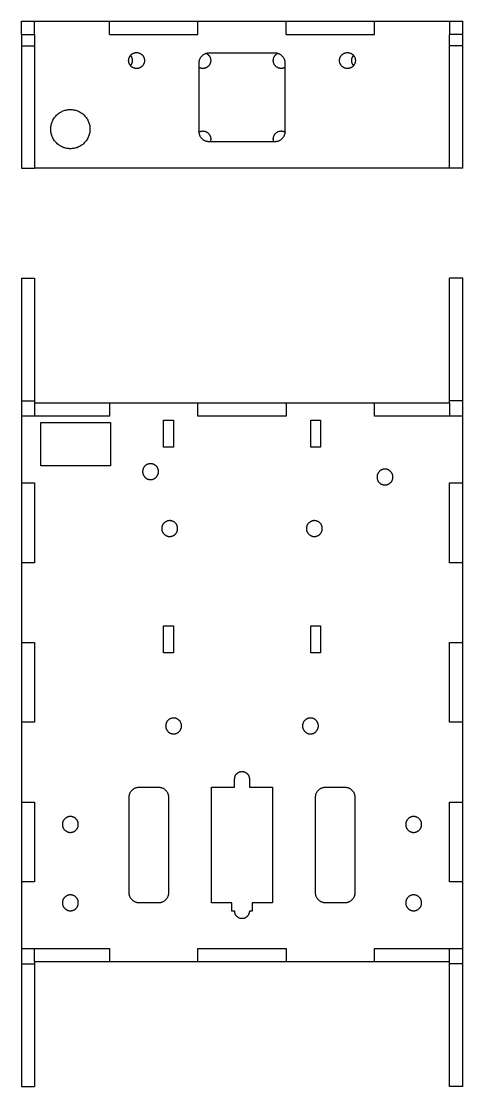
# Model space of a CAD drawing. Header units: millimetres. Extents: x 4 to 565, y -16 to 202.
# Drawn here: x 475 to 565, y -15.6 to 201.9 of the extents above; entities that cross this region are included whole.
import ezdxf

# ---------------------------------------------------------------- set-up
doc = ezdxf.new("R2010")
doc.units = ezdxf.units.MM
doc.header["$LTSCALE"] = 12.7
doc.header["$MEASUREMENT"] = 0
doc.layers.add('VISTAS', color=18, linetype='Continuous', true_color=0x000000)

msp = doc.modelspace()

# ---------------------------------------------------------------- linework, layer by layer
at = {"layer": 'VISTAS'}
for points in [[(474.99, 201.86), (476.34, 201.86), (477.69, 201.86)], [(474.99, 199.16), (474.99, 200.51), (474.99, 201.86)], [(477.69, 201.86), (485.34, 201.86), (492.99, 201.86)], [(477.69, 199.16), (477.69, 200.51), (477.69, 201.86)], [(492.99, 201.86), (501.99, 201.86), (510.99, 201.86)], [(492.99, 199.16), (492.99, 200.51), (492.99, 201.86)], [(510.99, 201.86), (519.99, 201.86), (528.99, 201.86)], [(510.99, 199.16), (510.99, 200.51), (510.99, 201.86)], [(528.99, 201.86), (537.99, 201.86), (546.99, 201.86)], [(528.99, 199.16), (528.99, 200.51), (528.99, 201.86)], [(546.99, 201.86), (554.64, 201.86), (562.29, 201.86)], [(546.99, 199.16), (546.99, 200.51), (546.99, 201.86)], [(562.29, 201.86), (562.29, 200.51), (562.29, 199.16)], [(562.29, 201.86), (563.64, 201.86), (564.99, 201.86)], [(564.99, 199.16), (564.99, 200.51), (564.99, 201.86)], [(474.99, 199.16), (474.99, 198.68), (474.99, 198.2)], [(474.99, 199.16), (476.34, 199.16), (477.69, 199.16)], [(474.99, 198.2), (474.99, 197.53), (474.99, 196.86)], [(477.69, 199.16), (477.69, 198.68), (477.69, 198.2)], [(477.69, 198.2), (477.69, 197.53), (477.69, 196.86)], [(492.99, 199.16), (501.99, 199.16), (510.99, 199.16)], [(528.99, 199.16), (537.99, 199.16), (546.99, 199.16)], [(562.29, 198.2), (562.29, 198.68), (562.29, 199.16)], [(564.99, 199.16), (563.64, 199.16), (562.29, 199.16)], [(562.29, 196.86), (562.29, 197.53), (562.29, 198.2)], [(564.99, 198.2), (564.99, 198.68), (564.99, 199.16)], [(564.99, 196.86), (564.99, 197.53), (564.99, 198.2)], [(474.99, 196.86), (474.99, 184.36), (474.99, 171.87)], [(474.99, 196.86), (476.34, 196.86), (477.69, 196.86)], [(477.69, 196.86), (477.69, 184.36), (477.69, 171.86)], [(562.29, 171.86), (562.29, 184.36), (562.29, 196.86)], [(564.99, 196.86), (563.64, 196.86), (562.29, 196.86)], [(564.99, 171.87), (564.99, 184.36), (564.99, 196.86)], [(526.79, 195.36), (519.99, 195.36), (513.19, 195.36)], [(511.19, 193.36), (511.19, 186.36), (511.19, 179.36)], [(528.79, 179.36), (528.79, 186.36), (528.79, 193.36)], [(513.19, 177.36), (519.99, 177.36), (526.79, 177.36)], [(474.99, 171.86), (476.34, 171.86), (477.69, 171.86)], [(562.29, 171.86), (519.99, 171.86), (477.69, 171.86)], [(564.99, 171.86), (563.64, 171.86), (562.29, 171.86)], [(474.99, 149.46), (476.34, 149.46), (477.69, 149.46)], [(564.99, 149.46), (563.64, 149.46), (562.29, 149.46)], [(562.29, 136.96), (562.29, 143.21), (562.29, 149.45)], [(564.99, 136.96), (564.99, 143.21), (564.99, 149.45)], [(474.99, 136.96), (474.99, 132.26), (474.99, 127.56)], [(477.69, 136.96), (477.69, 132.26), (477.69, 127.56)], [(562.29, 127.56), (562.29, 132.26), (562.29, 136.96)], [(564.99, 127.56), (564.99, 132.26), (564.99, 136.96)], [(474.99, 127.56), (474.99, 126.31), (474.99, 125.06)], [(477.69, 127.56), (477.69, 126.31), (477.69, 125.06)], [(562.29, 125.06), (562.29, 126.31), (562.29, 127.56)], [(564.99, 125.06), (564.99, 126.31), (564.99, 127.56)], [(474.99, 125.06), (474.99, 124.74), (474.99, 124.42)], [(474.99, 124.42), (476.34, 124.42), (477.69, 124.42)], [(474.99, 124.42), (474.99, 122.84), (474.99, 121.26)], [(477.69, 125.06), (477.69, 124.74), (477.69, 124.42)], [(477.69, 124.42), (477.69, 124.19), (477.69, 123.96)], [(492.99, 123.96), (485.34, 123.96), (477.69, 123.96)], [(477.69, 123.96), (477.69, 122.61), (477.69, 121.26)], [(510.99, 123.96), (501.99, 123.96), (492.99, 123.96)], [(492.99, 123.96), (492.99, 122.61), (492.99, 121.26)], [(510.99, 121.26), (510.99, 122.61), (510.99, 123.96)], [(528.99, 123.96), (519.99, 123.96), (510.99, 123.96)], [(546.99, 123.96), (537.99, 123.96), (528.99, 123.96)], [(528.99, 123.96), (528.99, 122.61), (528.99, 121.26)], [(546.99, 121.26), (546.99, 122.61), (546.99, 123.96)], [(562.29, 123.96), (554.64, 123.96), (546.99, 123.96)], [(562.29, 124.42), (562.29, 124.74), (562.29, 125.06)], [(564.99, 124.42), (563.64, 124.42), (562.29, 124.42)], [(562.29, 123.96), (562.29, 124.19), (562.29, 124.42)], [(562.29, 123.96), (562.29, 122.61), (562.29, 121.26)], [(564.99, 124.42), (564.99, 124.74), (564.99, 125.06)], [(564.99, 121.26), (564.99, 122.84), (564.99, 124.42)], [(492.99, 121.26), (483.99, 121.26), (474.99, 121.26)], [(474.99, 121.26), (474.99, 114.46), (474.99, 107.67)], [(478.99, 111.16), (478.99, 115.56), (478.99, 119.96)], [(478.99, 119.96), (486.09, 119.96), (493.19, 119.96)], [(493.19, 119.96), (493.19, 115.56), (493.19, 111.16)], [(503.99, 120.46), (504.99, 120.46), (505.99, 120.46)], [(503.99, 114.96), (503.99, 117.71), (503.99, 120.46)], [(505.99, 120.46), (505.99, 117.71), (505.99, 114.96)], [(528.99, 121.26), (519.99, 121.26), (510.99, 121.26)], [(533.99, 114.96), (533.99, 117.71), (533.99, 120.46)], [(533.99, 120.46), (534.99, 120.46), (535.99, 120.46)], [(535.99, 120.46), (535.99, 117.71), (535.99, 114.96)], [(564.99, 121.26), (555.99, 121.26), (546.99, 121.26)], [(564.99, 107.67), (564.99, 114.46), (564.99, 121.26)], [(505.99, 114.96), (504.99, 114.96), (503.99, 114.96)], [(535.99, 114.96), (534.99, 114.96), (533.99, 114.96)], [(493.19, 111.16), (486.09, 111.16), (478.99, 111.16)], [(474.99, 107.67), (476.34, 107.67), (477.69, 107.67)], [(474.99, 107.67), (474.99, 99.53), (474.99, 91.38)], [(477.69, 107.67), (477.69, 99.53), (477.69, 91.38)], [(562.29, 91.38), (562.29, 99.53), (562.29, 107.67)], [(562.29, 107.67), (563.64, 107.67), (564.99, 107.67)], [(564.99, 91.38), (564.99, 99.53), (564.99, 107.67)], [(477.69, 91.38), (476.34, 91.38), (474.99, 91.38)], [(474.99, 91.38), (474.99, 83.24), (474.99, 75.1)], [(564.99, 91.38), (563.64, 91.38), (562.29, 91.38)], [(564.99, 75.1), (564.99, 83.24), (564.99, 91.38)], [(503.99, 78.46), (504.99, 78.46), (505.99, 78.46)], [(503.99, 72.96), (503.99, 75.71), (503.99, 78.46)], [(505.99, 78.46), (505.99, 75.71), (505.99, 72.96)], [(533.99, 72.96), (533.99, 75.71), (533.99, 78.46)], [(533.99, 78.46), (534.99, 78.46), (535.99, 78.46)], [(535.99, 78.46), (535.99, 75.71), (535.99, 72.96)], [(474.99, 75.1), (476.34, 75.1), (477.69, 75.1)], [(474.99, 75.1), (474.99, 66.96), (474.99, 58.81)], [(477.69, 75.1), (477.69, 66.96), (477.69, 58.81)], [(562.29, 58.81), (562.29, 66.96), (562.29, 75.1)], [(562.29, 75.1), (563.64, 75.1), (564.99, 75.1)], [(564.99, 58.81), (564.99, 66.96), (564.99, 75.1)], [(505.99, 72.96), (504.99, 72.96), (503.99, 72.96)], [(535.99, 72.96), (534.99, 72.96), (533.99, 72.96)], [(477.69, 58.81), (476.34, 58.81), (474.99, 58.81)], [(474.99, 58.81), (474.99, 50.67), (474.99, 42.53)], [(564.99, 58.81), (563.64, 58.81), (562.29, 58.81)], [(564.99, 42.53), (564.99, 50.67), (564.99, 58.81)], [(518.49, 45.56), (518.49, 46.41), (518.49, 47.26)], [(521.49, 47.26), (521.49, 46.41), (521.49, 45.56)], [(496.99, 23.96), (496.99, 33.76), (496.99, 43.56)], [(498.99, 45.56), (500.99, 45.56), (502.99, 45.56)], [(504.99, 43.56), (504.99, 33.76), (504.99, 23.96)], [(513.79, 21.96), (513.79, 33.76), (513.79, 45.56)], [(513.79, 45.56), (516.14, 45.56), (518.49, 45.56)], [(521.49, 45.56), (523.84, 45.56), (526.19, 45.56)], [(526.19, 45.56), (526.19, 33.76), (526.19, 21.96)], [(534.99, 23.96), (534.99, 33.76), (534.99, 43.56)], [(536.99, 45.56), (538.99, 45.56), (540.99, 45.56)], [(542.99, 43.56), (542.99, 33.76), (542.99, 23.96)], [(474.99, 42.53), (476.34, 42.53), (477.69, 42.53)], [(474.99, 42.53), (474.99, 34.38), (474.99, 26.24)], [(477.69, 42.53), (477.69, 34.38), (477.69, 26.24)], [(562.29, 26.24), (562.29, 34.38), (562.29, 42.53)], [(562.29, 42.53), (563.64, 42.53), (564.99, 42.53)], [(564.99, 26.24), (564.99, 34.38), (564.99, 42.53)], [(477.69, 26.24), (476.34, 26.24), (474.99, 26.24)], [(474.99, 26.24), (474.99, 19.45), (474.99, 12.66)], [(564.99, 26.24), (563.64, 26.24), (562.29, 26.24)], [(564.99, 12.66), (564.99, 19.45), (564.99, 26.24)], [(502.99, 21.96), (500.99, 21.96), (498.99, 21.96)], [(517.89, 21.96), (515.84, 21.96), (513.79, 21.96)], [(517.89, 20.26), (517.89, 21.11), (517.89, 21.96)], [(526.19, 21.96), (524.14, 21.96), (522.09, 21.96)], [(522.09, 21.96), (522.09, 21.11), (522.09, 20.26)], [(540.99, 21.96), (538.99, 21.96), (536.99, 21.96)], [(518.49, 20.26), (518.19, 20.26), (517.89, 20.26)], [(522.09, 20.26), (521.79, 20.26), (521.49, 20.26)], [(474.99, 12.66), (483.99, 12.66), (492.99, 12.66)], [(474.99, 12.66), (474.99, 11.07), (474.99, 9.49)], [(477.69, 9.96), (477.69, 11.31), (477.69, 12.66)], [(492.99, 12.66), (492.99, 11.31), (492.99, 9.96)], [(510.99, 9.96), (510.99, 11.31), (510.99, 12.66)], [(510.99, 12.66), (519.99, 12.66), (528.99, 12.66)], [(528.99, 12.66), (528.99, 11.31), (528.99, 9.96)], [(546.99, 9.96), (546.99, 11.31), (546.99, 12.66)], [(546.99, 12.66), (555.99, 12.66), (564.99, 12.66)], [(562.29, 9.96), (562.29, 11.31), (562.29, 12.66)], [(564.99, 9.49), (564.99, 11.07), (564.99, 12.66)], [(474.99, 9.49), (476.34, 9.49), (477.69, 9.49)], [(474.99, 9.49), (474.99, 9.17), (474.99, 8.85)], [(474.99, 8.85), (474.99, 7.6), (474.99, 6.35)], [(477.69, 9.96), (477.69, 9.72), (477.69, 9.49)], [(477.69, 9.96), (485.34, 9.96), (492.99, 9.96)], [(477.69, 9.49), (477.69, 9.17), (477.69, 8.85)], [(477.69, 8.85), (477.69, 7.6), (477.69, 6.35)], [(492.99, 9.96), (501.99, 9.96), (510.99, 9.96)], [(510.99, 9.96), (519.99, 9.96), (528.99, 9.96)], [(528.99, 9.96), (537.99, 9.96), (546.99, 9.96)], [(546.99, 9.96), (554.64, 9.96), (562.29, 9.96)], [(562.29, 9.49), (562.29, 9.72), (562.29, 9.96)], [(564.99, 9.49), (563.64, 9.49), (562.29, 9.49)], [(562.29, 8.85), (562.29, 9.17), (562.29, 9.49)], [(562.29, 6.35), (562.29, 7.6), (562.29, 8.85)], [(564.99, 8.85), (564.99, 9.17), (564.99, 9.49)], [(564.99, 6.35), (564.99, 7.6), (564.99, 8.85)], [(474.99, 6.35), (474.99, 1.65), (474.99, -3.04)], [(477.69, 6.35), (477.69, 1.65), (477.69, -3.04)], [(562.29, -3.04), (562.29, 1.65), (562.29, 6.35)], [(564.99, -3.04), (564.99, 1.65), (564.99, 6.35)], [(474.99, -3.04), (474.99, -9.29), (474.99, -15.54)], [(477.69, -3.04), (477.69, -9.29), (477.69, -15.54)], [(474.99, -15.54), (476.34, -15.54), (477.69, -15.54)], [(564.99, -15.54), (563.64, -15.54), (562.29, -15.54)]]:
    msp.add_open_spline(points, degree=2, dxfattribs=at)
for points, weights, knots in [([(500.11, 193.86), (500.11, 195.48), (498.49, 195.48), (496.87, 195.48), (496.87, 193.86), (496.87, 192.24), (498.49, 192.24), (500.11, 192.24), (500.11, 193.86)], [1, 0.707106781187, 1, 0.707106781187, 1, 0.707106781186, 1, 0.707106781187, 1], [0, 0, 0, 2.54469, 2.54469, 5.08938, 5.08938, 7.63407, 7.63407, 10.17876, 10.17876, 10.17876]), ([(513.61, 193.86), (513.61, 192.24), (511.99, 192.24), (511.56, 192.24), (511.19, 192.46)], [1, 0.707106781186, 1, 0.96684023592, 1], [0, 0, 0, 2.54469, 2.54469, 3.381397, 3.381397, 3.381397]), ([(528.79, 192.46), (528.41, 192.24), (527.99, 192.24), (526.37, 192.24), (526.37, 193.86), (526.37, 194.86), (527.25, 195.31)], [1, 0.96684023592, 1, 0.707106781187, 1, 0.852186729389, 1], [0, 0, 0, 0.836707, 0.836707, 3.381397, 3.381397, 5.165489, 5.165489, 5.165489]), ([(543.11, 193.86), (543.11, 195.48), (541.49, 195.48), (539.87, 195.48), (539.87, 193.86), (539.87, 192.24), (541.49, 192.24), (543.11, 192.24), (543.11, 193.86)], [1, 0.707106781187, 1, 0.707106781187, 1, 0.707106781187, 1, 0.707106781187, 1], [0, 0, 0, 2.54469, 2.54469, 5.08938, 5.08938, 7.63407, 7.63407, 10.17876, 10.17876, 10.17876]), ([(542.74, 192.83), (542.37, 193.28), (542.37, 193.86), (542.37, 194.45), (542.74, 194.89)], [1, 0.941170797005, 1, 0.941170797005, 1], [0, 0, 0, 1.116886, 1.116886, 2.233772, 2.233772, 2.233772]), ([(488.99, 179.86), (488.99, 183.86), (484.99, 183.86), (480.99, 183.86), (480.99, 179.86), (480.99, 175.86), (484.99, 175.86), (488.99, 175.86), (488.99, 179.86)], [1, 0.707106781187, 1, 0.707106781187, 1, 0.707106781187, 1, 0.707106781187, 1], [0, 0, 0, 6.283185, 6.283185, 12.566371, 12.566371, 18.849556, 18.849556, 25.132741, 25.132741, 25.132741]), ([(511.19, 179.27), (511.56, 179.48), (511.99, 179.48), (513.61, 179.48), (513.61, 177.86)], [1, 0.967024211532, 1, 0.707106781187, 1], [0, 0, 0, 0.834369, 0.834369, 3.379059, 3.379059, 3.379059]), ([(526.45, 177.36), (526.37, 177.61), (526.37, 177.86), (526.37, 179.48), (527.99, 179.48), (528.41, 179.48), (528.78, 179.27)], [1, 0.987719162308, 1, 0.707106781186, 1, 0.967024211532, 1], [0, 0, 0, 0.508299, 0.508299, 3.052989, 3.052989, 3.887359, 3.887359, 3.887359]), ([(474.99, 149.45), (474.99, 149.46), (474.99, 149.46), (474.99, 149.46), (474.99, 136.96)], [0.995459297023, 0.997711771728, 1, 0.707106781187, 1], [-396.464573, -396.464573, -396.464573, -396.311175, -396.311175, -376.676221, -376.676221, -376.676221]), ([(477.69, 149.45), (477.69, 149.46), (477.69, 149.46), (477.69, 149.46), (477.69, 136.96)], [0.995459297023, 0.997711771728, 1, 0.707106781187, 1], [-396.464573, -396.464573, -396.464573, -396.311175, -396.311175, -376.676221, -376.676221, -376.676221]), ([(502.96, 109.96), (502.96, 108.34), (501.34, 108.34), (499.72, 108.34), (499.72, 109.96), (499.72, 111.58), (501.34, 111.58), (502.96, 111.58), (502.96, 109.96)], [1, 0.707106781187, 1, 0.707106781187, 1, 0.707106781187, 1, 0.707106781187, 1], [0, 0, 0, 2.54469, 2.54469, 5.08938, 5.08938, 7.63407, 7.63407, 10.17876, 10.17876, 10.17876]), ([(550.76, 108.86), (550.76, 107.24), (549.14, 107.24), (547.52, 107.24), (547.52, 108.86), (547.52, 110.48), (549.14, 110.48), (550.76, 110.48), (550.76, 108.86)], [1, 0.707106781187, 1, 0.707106781187, 1, 0.707106781187, 1, 0.707106781187, 1], [0, 0, 0, 2.54469, 2.54469, 5.08938, 5.08938, 7.63407, 7.63407, 10.17876, 10.17876, 10.17876]), ([(506.86, 98.34), (506.86, 96.72), (505.24, 96.72), (503.62, 96.72), (503.62, 98.34), (503.62, 99.96), (505.24, 99.96), (506.86, 99.96), (506.86, 98.34)], [1, 0.707106781187, 1, 0.707106781187, 1, 0.707106781187, 1, 0.707106781187, 1], [0, 0, 0, 2.54469, 2.54469, 5.08938, 5.08938, 7.63407, 7.63407, 10.17876, 10.17876, 10.17876]), ([(536.36, 98.34), (536.36, 96.72), (534.74, 96.72), (533.12, 96.72), (533.12, 98.34), (533.12, 99.96), (534.74, 99.96), (536.36, 99.96), (536.36, 98.34)], [1, 0.707106781187, 1, 0.707106781187, 1, 0.707106781187, 1, 0.707106781187, 1], [0, 0, 0, 2.54469, 2.54469, 5.08938, 5.08938, 7.63407, 7.63407, 10.17876, 10.17876, 10.17876]), ([(507.66, 58.06), (507.66, 56.44), (506.04, 56.44), (504.42, 56.44), (504.42, 58.06), (504.42, 59.68), (506.04, 59.68), (507.66, 59.68), (507.66, 58.06)], [1, 0.707106781187, 1, 0.707106781187, 1, 0.707106781187, 1, 0.707106781187, 1], [0, 0, 0, 2.54469, 2.54469, 5.08938, 5.08938, 7.63407, 7.63407, 10.17876, 10.17876, 10.17876]), ([(535.56, 58.06), (535.56, 56.44), (533.94, 56.44), (532.32, 56.44), (532.32, 58.06), (532.32, 59.68), (533.94, 59.68), (535.56, 59.68), (535.56, 58.06)], [1, 0.707106781187, 1, 0.707106781186, 1, 0.707106781186, 1, 0.707106781187, 1], [0, 0, 0, 2.54469, 2.54469, 5.08938, 5.08938, 7.63407, 7.63407, 10.17876, 10.17876, 10.17876]), ([(518.49, 47.26), (518.49, 48.76), (519.99, 48.76), (521.49, 48.76), (521.49, 47.26)], [1, 0.707106781187, 1, 0.707106781187, 1], [0, 0, 0, 2.356194, 2.356194, 4.712389, 4.712389, 4.712389]), ([(486.61, 37.96), (486.61, 36.34), (484.99, 36.34), (483.37, 36.34), (483.37, 37.96), (483.37, 39.58), (484.99, 39.58), (486.61, 39.58), (486.61, 37.96)], [1, 0.707106781187, 1, 0.707106781187, 1, 0.707106781187, 1, 0.707106781187, 1], [0, 0, 0, 2.54469, 2.54469, 5.08938, 5.08938, 7.63407, 7.63407, 10.17876, 10.17876, 10.17876]), ([(556.61, 37.96), (556.61, 36.34), (554.99, 36.34), (553.37, 36.34), (553.37, 37.96), (553.37, 39.58), (554.99, 39.58), (556.61, 39.58), (556.61, 37.96)], [1, 0.707106781187, 1, 0.707106781187, 1, 0.707106781187, 1, 0.707106781187, 1], [0, 0, 0, 2.54469, 2.54469, 5.08938, 5.08938, 7.63407, 7.63407, 10.17876, 10.17876, 10.17876]), ([(486.61, 21.96), (486.61, 20.34), (484.99, 20.34), (483.37, 20.34), (483.37, 21.96), (483.37, 23.58), (484.99, 23.58), (486.61, 23.58), (486.61, 21.96)], [1, 0.707106781187, 1, 0.707106781187, 1, 0.707106781187, 1, 0.707106781187, 1], [0, 0, 0, 2.54469, 2.54469, 5.08938, 5.08938, 7.63407, 7.63407, 10.17876, 10.17876, 10.17876]), ([(556.61, 21.96), (556.61, 20.34), (554.99, 20.34), (553.37, 20.34), (553.37, 21.96), (553.37, 23.58), (554.99, 23.58), (556.61, 23.58), (556.61, 21.96)], [1, 0.707106781187, 1, 0.707106781187, 1, 0.707106781187, 1, 0.707106781187, 1], [0, 0, 0, 2.54469, 2.54469, 5.08938, 5.08938, 7.63407, 7.63407, 10.17876, 10.17876, 10.17876]), ([(521.49, 20.26), (521.49, 18.76), (519.99, 18.76), (518.49, 18.76), (518.49, 20.26)], [1, 0.707106781187, 1, 0.707106781186, 1], [0, 0, 0, 2.356194, 2.356194, 4.712389, 4.712389, 4.712389]), ([(562.29, -15.54), (562.29, -15.54), (562.29, -15.54), (562.29, -15.54), (562.29, -3.04)], [0.995459297023, 0.997711771728, 1, 0.707106781187, 1], [575.427685, 575.427685, 575.427685, 575.581083, 575.581083, 595.216037, 595.216037, 595.216037]), ([(564.99, -15.54), (564.99, -15.54), (564.99, -15.54), (564.99, -15.54), (564.99, -3.04)], [0.995459297023, 0.997711771728, 1, 0.707106781187, 1], [575.427685, 575.427685, 575.427685, 575.581083, 575.581083, 595.216037, 595.216037, 595.216037])]:
    msp.add_rational_spline(points, weights, degree=2, knots=knots, dxfattribs=at)
for points, weights in [([(497.24, 194.89), (497.61, 194.45), (497.61, 193.86)], [1, 0.941170797005, 1]), ([(497.61, 193.86), (497.61, 193.28), (497.24, 192.83)], [1, 0.941170797005, 1]), ([(513.19, 195.36), (511.19, 195.36), (511.19, 193.36)], [1, 0.707106781187, 1]), ([(512.72, 195.31), (513.61, 194.86), (513.61, 193.86)], [1, 0.852186729389, 1]), ([(528.79, 193.36), (528.79, 195.36), (526.79, 195.36)], [1, 0.707106781187, 1]), ([(511.19, 179.36), (511.19, 177.36), (513.19, 177.36)], [1, 0.707106781187, 1]), ([(526.79, 177.36), (528.79, 177.36), (528.79, 179.36)], [1, 0.707106781187, 1]), ([(513.61, 177.86), (513.61, 177.61), (513.53, 177.36)], [1, 0.987719162308, 1]), ([(496.99, 43.56), (496.99, 45.56), (498.99, 45.56)], [1, 0.707106781187, 1]), ([(502.99, 45.56), (504.99, 45.56), (504.99, 43.56)], [1, 0.707106781187, 1]), ([(534.99, 43.56), (534.99, 45.56), (536.99, 45.56)], [1, 0.707106781187, 1]), ([(540.99, 45.56), (542.99, 45.56), (542.99, 43.56)], [1, 0.707106781187, 1]), ([(498.99, 21.96), (496.99, 21.96), (496.99, 23.96)], [1, 0.707106781187, 1]), ([(504.99, 23.96), (504.99, 21.96), (502.99, 21.96)], [1, 0.707106781187, 1]), ([(536.99, 21.96), (534.99, 21.96), (534.99, 23.96)], [1, 0.707106781187, 1]), ([(542.99, 23.96), (542.99, 21.96), (540.99, 21.96)], [1, 0.707106781187, 1])]:
    msp.add_rational_spline(points, weights, degree=2, dxfattribs=at)

doc.saveas('drawing.dxf')
